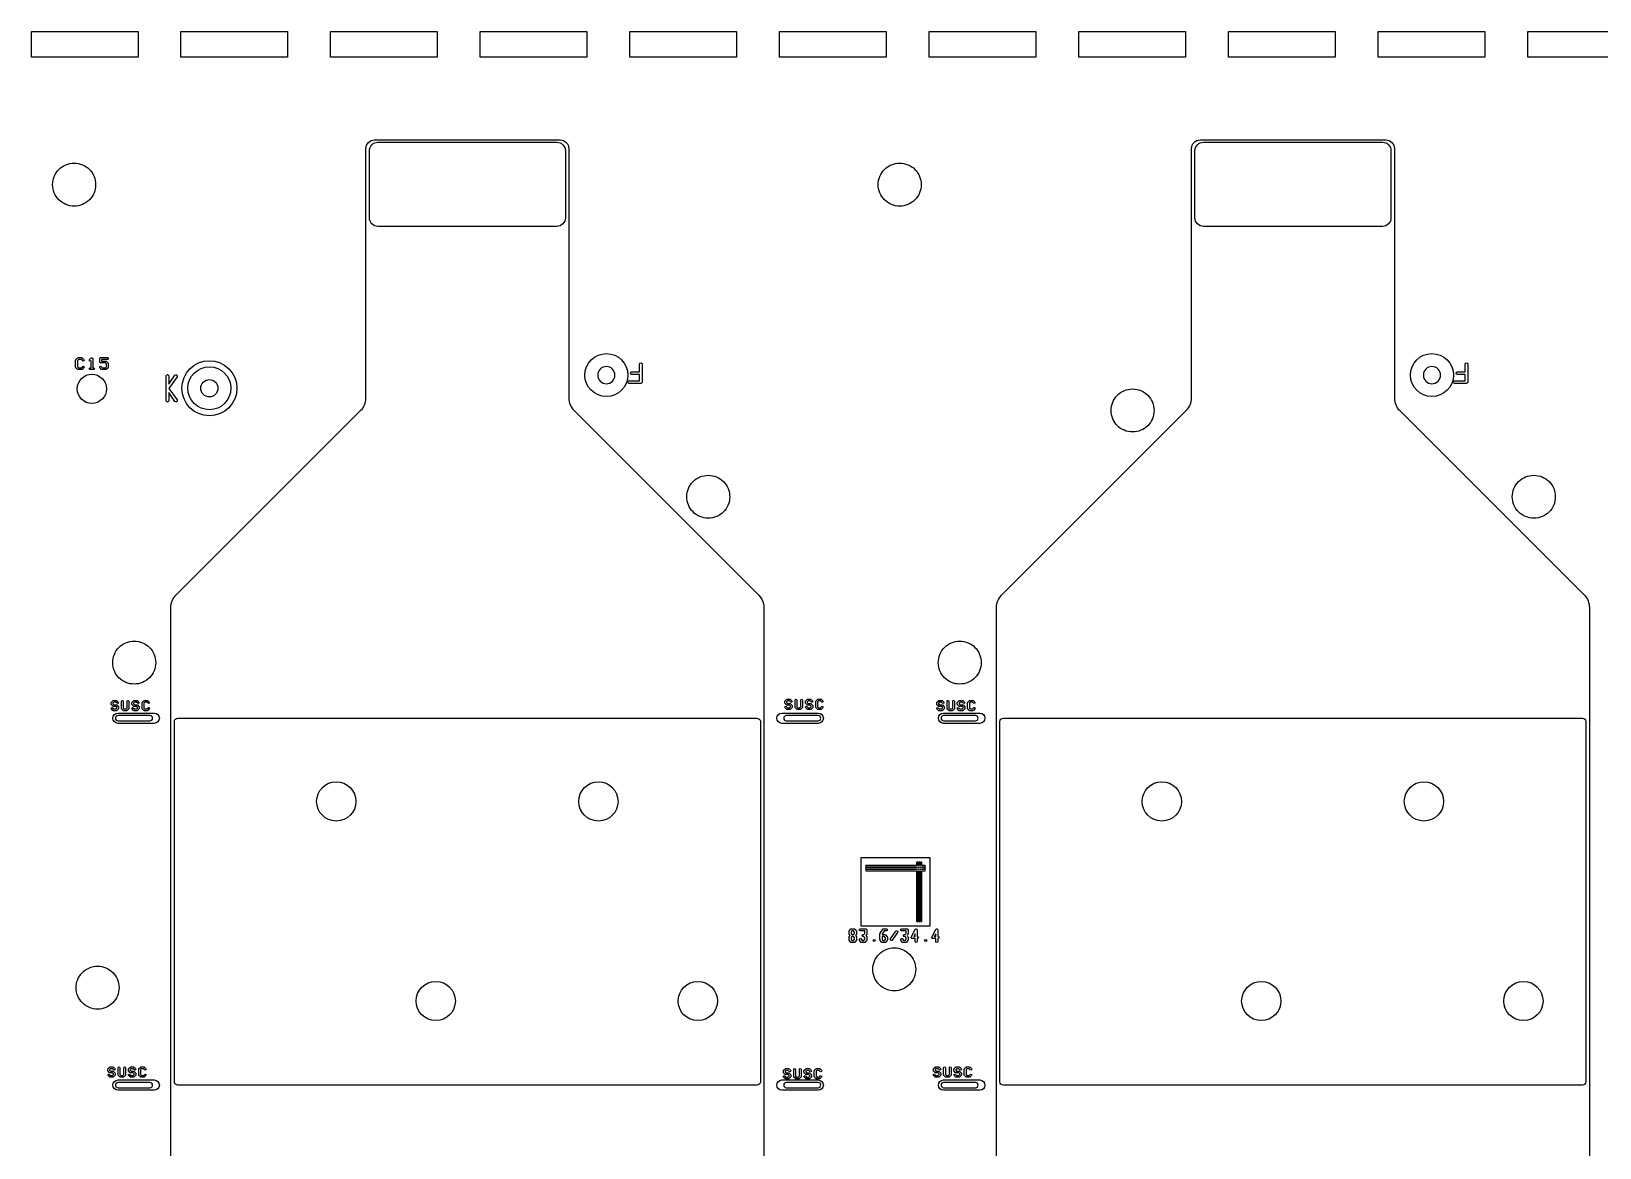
# Model space of a CAD drawing. Extents: x 2864 to 3941, y 2420 to 3182.
# Drawn here: x 3134.8 to 3226, y 2836.6 to 2901.5 of the extents above; entities that cross this region are included whole.
import ezdxf

# ---------------------------------------------------------------- set-up
doc = ezdxf.new("R2010")
doc.units = 0
for name, color, linetype in [('susb-t_layer0', 3, 'Continuous'), ('susc-t_layer1', 2, 'Continuous'), ('ttr1_panel_layer3', 7, 'Continuous')]:
    doc.layers.add(name, color=color, linetype=linetype)

msp = doc.modelspace()

# ---------------------------------------------------------------- linework, layer by layer
at = {"layer": 'susb-t_layer0', "linetype": 'Continuous'}
for points in [[(3154.4627, 2890.65365), (3154.4627, 2894.54823, -0.414216), (3154.96258, 2895.04835), (3165.36261, 2895.04835, -0.414367), (3165.86273, 2894.54823), (3165.86273, 2890.65365, -0.414365), (3165.36261, 2890.15377), (3154.96258, 2890.15377, -0.414216)], [(3202.4627, 2890.65365), (3202.4627, 2894.54823, -0.414216), (3202.96258, 2895.04835), (3213.36261, 2895.04835, -0.414367), (3213.86273, 2894.54823), (3213.86273, 2890.65365, -0.414365), (3213.36261, 2890.15377), (3202.96258, 2890.15377, -0.414216)]]:
    msp.add_lwpolyline(points, format="xyb", close=True, dxfattribs=at)
at = {"layer": 'susc-t_layer1', "linetype": 'Continuous'}
for points in [[(3143.12719, 2840.42347), (3143.12719, 2861.35947, -0.414223), (3143.32719, 2861.55947), (3176.99494, 2861.55947, -0.414223), (3177.19494, 2861.35947), (3177.19494, 2840.42347, -0.414223), (3176.99494, 2840.22347), (3143.32719, 2840.22347, -0.414223)], [(3191.12719, 2840.42347), (3191.12719, 2861.35947, -0.414223), (3191.32719, 2861.55947), (3224.99494, 2861.55947, -0.414223), (3225.19494, 2861.35947), (3225.19494, 2840.42347, -0.414223), (3224.99494, 2840.22347), (3191.32719, 2840.22347, -0.414223)]]:
    msp.add_lwpolyline(points, format="xyb", close=True, dxfattribs=at)
at = {"layer": 'susc-t_layer1'}
for centre in [(3152.53967, 2856.72077), (3167.77942, 2856.72077), (3200.53967, 2856.72077), (3215.77942, 2856.72077), (3158.32173, 2845.115), (3173.56173, 2845.115), (3206.32173, 2845.115), (3221.56173, 2845.115)]:
    msp.add_circle(centre, 1.14241, dxfattribs=at)
at = {"layer": 'ttr1_panel_layer3'}
for p, q in [((3186.18919, 2849.01304), (3186.11044, 2848.86428)), ((3187.38919, 2849.01304), (3187.31044, 2848.86428))]:
    msp.add_line(p, q, dxfattribs=at)
at = {"layer": 'ttr1_panel_layer3', "linetype": 'Continuous'}
for points in [[(3134.81107, 2899.99278), (3134.81107, 2901.49278), (3141.01107, 2901.49278), (3141.01107, 2899.99278)], [(3143.51107, 2899.99278), (3143.51107, 2901.49278), (3149.71107, 2901.49278), (3149.71107, 2899.99278)], [(3152.21107, 2899.99278), (3152.21107, 2901.49278), (3158.41107, 2901.49278), (3158.41107, 2899.99278)], [(3160.91107, 2899.99278), (3160.91107, 2901.49278), (3167.11107, 2901.49278), (3167.11107, 2899.99278)], [(3169.61107, 2899.99278), (3169.61107, 2901.49278), (3175.81107, 2901.49278), (3175.81107, 2899.99278)], [(3178.31107, 2899.99278), (3178.31107, 2901.49278), (3184.51107, 2901.49278), (3184.51107, 2899.99278)], [(3187.01107, 2899.99278), (3187.01107, 2901.49278), (3193.21107, 2901.49278), (3193.21107, 2899.99278)], [(3195.71107, 2899.99278), (3195.71107, 2901.49278), (3201.91107, 2901.49278), (3201.91107, 2899.99278)], [(3204.41107, 2899.99278), (3204.41107, 2901.49278), (3210.61107, 2901.49278), (3210.61107, 2899.99278)], [(3213.11107, 2899.99278), (3213.11107, 2901.49278), (3219.31107, 2901.49278), (3219.31107, 2899.99278)], [(3221.81107, 2899.99278), (3221.81107, 2901.49278), (3228.01107, 2901.49278), (3228.01107, 2899.99278)], [(3183.05078, 2849.45911), (3183.05078, 2853.45911), (3187.05078, 2853.45911), (3187.05078, 2849.45911)], [(3186.35698, 2852.88291), (3186.35698, 2852.91732), (3186.39139, 2852.91732), (3186.39139, 2852.88291)], [(3186.35698, 2852.76491), (3186.35698, 2852.79932), (3186.39139, 2852.79932), (3186.39139, 2852.76491)], [(3186.47498, 2852.88291), (3186.47498, 2852.91732), (3186.50939, 2852.91732), (3186.50939, 2852.88291)], [(3186.47498, 2852.76491), (3186.47498, 2852.79932), (3186.50939, 2852.79932), (3186.50939, 2852.76491)], [(3182.47078, 2849.04849), (3182.52134, 2848.97686), (3182.6181, 2848.97686), (3182.66866, 2849.04849), (3182.66866, 2849.12298), (3182.6181, 2849.19461), (3182.52134, 2849.19461), (3182.47078, 2849.12298)], [(3182.47078, 2848.71074), (3182.52134, 2848.63911), (3182.6181, 2848.63911), (3182.66866, 2848.71074), (3182.66866, 2848.78524), (3182.6181, 2848.85686), (3182.52134, 2848.85686), (3182.47078, 2848.78524)], [(3184.27078, 2848.71074), (3184.32134, 2848.63911), (3184.4181, 2848.63911), (3184.46866, 2848.71074), (3184.46866, 2848.78524), (3184.4181, 2848.85686), (3184.27078, 2848.85686)]]:
    msp.add_lwpolyline(points, close=True, dxfattribs=at)
for points in [[(3142.92399, 2797.73867), (3142.92399, 2867.99786, -0.198849), (3143.21685, 2868.70474), (3153.97223, 2879.46012, 0.198916), (3154.26509, 2880.16726), (3154.26509, 2894.68031, -0.414068), (3154.76522, 2895.18018), (3165.56022, 2895.18018, -0.414218), (3166.06009, 2894.68031), (3166.06009, 2880.16726, 0.198916), (3166.35295, 2879.46012), (3177.10528, 2868.70779, -0.198916), (3177.39814, 2868.00066), (3177.39814, 2797.70082, -0.198917), (3177.10528, 2796.99369), (3165.35103, 2785.23943, 0.198625), (3165.20487, 2784.88627), (3165.20487, 2776.80551, -0.414364), (3164.70474, 2776.30539), (3155.70476, 2776.30539, -0.414217), (3155.20489, 2776.80551), (3155.20489, 2784.83648, 0.198853), (3155.05843, 2785.18996), (3143.21685, 2797.03153, -0.198917)], [(3190.92399, 2797.73867), (3190.92399, 2867.99786, -0.198849), (3191.21685, 2868.70474), (3201.97223, 2879.46012, 0.198916), (3202.26509, 2880.16726), (3202.26509, 2894.68031, -0.414068), (3202.76522, 2895.18018), (3213.56022, 2895.18018, -0.414218), (3214.06009, 2894.68031), (3214.06009, 2880.16726, 0.198916), (3214.35295, 2879.46012), (3225.10528, 2868.70779, -0.198916), (3225.39814, 2868.00066), (3225.39814, 2797.70082, -0.198917), (3225.10528, 2796.99369), (3213.35103, 2785.23943, 0.198625), (3213.20487, 2784.88627), (3213.20487, 2776.80551, -0.414364), (3212.70474, 2776.30539), (3203.70476, 2776.30539, -0.414217), (3203.20489, 2776.80551), (3203.20489, 2784.83648, 0.198853), (3203.05843, 2785.18996), (3191.21685, 2797.03153, -0.198917)], [(3136.04933, 2892.58209, -0.414215), (3137.29933, 2893.83209, -0.414215), (3138.54933, 2892.58209, -0.414215), (3137.29933, 2891.33209, -0.414215)], [(3184.04933, 2892.58209, -0.414215), (3185.29933, 2893.83209, -0.414215), (3186.54933, 2892.58209, -0.414215), (3185.29933, 2891.33209, -0.414215)], [(3137.38453, 2881.97478), (3137.38453, 2882.37213, -0.200121), (3137.39933, 2882.40764), (3137.49836, 2882.50667, -0.200121), (3137.53387, 2882.52147), (3137.73254, 2882.52147, -0.200121), (3137.76805, 2882.50667), (3137.86724, 2882.40749, -1), (3137.79653, 2882.33678), (3137.71183, 2882.42147), (3137.55458, 2882.42147), (3137.48453, 2882.35142), (3137.48453, 2881.99549), (3137.55458, 2881.92544), (3137.71183, 2881.92544), (3137.79653, 2882.01014, -1), (3137.86724, 2881.93943), (3137.76805, 2881.84024, -0.200121), (3137.73254, 2881.82544), (3137.53387, 2881.82544, -0.200121), (3137.49836, 2881.84024), (3137.39933, 2881.93927, -0.200121)], [(3138.78453, 2882.27279), (3138.78453, 2882.47147, -0.414253), (3138.83453, 2882.52147), (3139.23188, 2882.52147, -1), (3139.23188, 2882.42147), (3138.88453, 2882.42147), (3138.88453, 2882.32279), (3139.13254, 2882.32279, -0.200121), (3139.16805, 2882.30799), (3139.26708, 2882.20897, -0.200121), (3139.28188, 2882.17346), (3139.28188, 2881.97478, -0.200121), (3139.26708, 2881.93927), (3139.16805, 2881.84024, -0.200121), (3139.13254, 2881.82544), (3138.93387, 2881.82544, -0.200121), (3138.89836, 2881.84024), (3138.79918, 2881.93943, -1), (3138.86989, 2882.01014), (3138.95458, 2881.92544), (3139.11183, 2881.92544), (3139.18188, 2881.99549), (3139.18188, 2882.15275), (3139.11183, 2882.22279), (3138.83453, 2882.22279, -0.414253)], [(3137.47796, 2880.7088, -0.414215), (3138.32796, 2881.5588, -0.414215), (3139.17796, 2880.7088, -0.414215), (3138.32796, 2879.8588, -0.414215)], [(3167.74359, 2881.50645, 0.414217), (3168.24359, 2881.00645, 0.414217), (3168.74359, 2881.50645, 0.414217), (3168.24359, 2882.00645, 0.414217)], [(3215.74359, 2881.50645, 0.414217), (3216.24359, 2881.00645, 0.414217), (3216.74359, 2881.50645, 0.414217), (3216.24359, 2882.00645, 0.414217)], [(3144.66107, 2880.74278, -0.414217), (3145.16107, 2881.24278, -0.414217), (3145.66107, 2880.74278, -0.414217), (3145.16107, 2880.24278, -0.414217)], [(3197.58744, 2879.45072, -0.414215), (3198.83744, 2880.70072, -0.414215), (3200.08744, 2879.45072, -0.414215), (3198.83744, 2878.20072, -0.414215)], [(3172.91663, 2874.4339, -0.414215), (3174.16663, 2875.6839, -0.414215), (3175.41663, 2874.4339, -0.414215), (3174.16663, 2873.1839, -0.414215)], [(3220.91663, 2874.4339, -0.414215), (3222.16663, 2875.6839, -0.414215), (3223.41663, 2874.4339, -0.414215), (3222.16663, 2873.1839, -0.414215)], [(3139.53994, 2864.79199, -0.414215), (3140.78994, 2866.04199, -0.414215), (3142.03994, 2864.79199, -0.414215), (3140.78994, 2863.54199, -0.414215)], [(3187.53994, 2864.79199, -0.414215), (3188.78994, 2866.04199, -0.414215), (3190.03994, 2864.79199, -0.414215), (3188.78994, 2863.54199, -0.414215)], [(3139.44824, 2862.37718), (3139.44824, 2862.45997, -0.200121), (3139.46304, 2862.49548), (3139.54551, 2862.57795, -0.200121), (3139.58102, 2862.59275), (3139.74658, 2862.59275, -0.200121), (3139.78209, 2862.57795), (3139.86472, 2862.49532, -1), (3139.79401, 2862.42461), (3139.72587, 2862.49275), (3139.60173, 2862.49275), (3139.54824, 2862.43926), (3139.54824, 2862.39789), (3139.60173, 2862.3444), (3139.74658, 2862.3444, -0.200121), (3139.78209, 2862.3296), (3139.86456, 2862.24713, -0.200121), (3139.87936, 2862.21162), (3139.87936, 2862.12884, -0.200121), (3139.86456, 2862.09333), (3139.78209, 2862.01086, -0.200121), (3139.74658, 2861.99606), (3139.58102, 2861.99606, -0.200121), (3139.54551, 2862.01086), (3139.46288, 2862.09348, -1), (3139.53359, 2862.16419), (3139.60173, 2862.09606), (3139.72587, 2862.09606), (3139.77936, 2862.14955), (3139.77936, 2862.19091), (3139.72587, 2862.2444), (3139.58102, 2862.2444, -0.200121), (3139.54551, 2862.2592), (3139.46304, 2862.34167, -0.200121)], [(3140.04824, 2862.12884), (3140.04824, 2862.54275, -1), (3140.14824, 2862.54275), (3140.14824, 2862.14955), (3140.20173, 2862.09606), (3140.32587, 2862.09606), (3140.37936, 2862.14955), (3140.37936, 2862.54275, -1), (3140.47936, 2862.54275), (3140.47936, 2862.12884, -0.200121), (3140.46456, 2862.09333), (3140.38209, 2862.01086, -0.200121), (3140.34658, 2861.99606), (3140.18102, 2861.99606, -0.200121), (3140.14551, 2862.01086), (3140.06304, 2862.09333, -0.200121)], [(3140.64824, 2862.37718), (3140.64824, 2862.45997, -0.200121), (3140.66304, 2862.49548), (3140.74551, 2862.57795, -0.200121), (3140.78102, 2862.59275), (3140.94658, 2862.59275, -0.200121), (3140.98209, 2862.57795), (3141.06472, 2862.49532, -1), (3140.99401, 2862.42461), (3140.92587, 2862.49275), (3140.80173, 2862.49275), (3140.74824, 2862.43926), (3140.74824, 2862.39789), (3140.80173, 2862.3444), (3140.94658, 2862.3444, -0.200121), (3140.98209, 2862.3296), (3141.06456, 2862.24713, -0.200121), (3141.07936, 2862.21162), (3141.07936, 2862.12884, -0.200121), (3141.06456, 2862.09333), (3140.98209, 2862.01086, -0.200121), (3140.94658, 2861.99606), (3140.78102, 2861.99606, -0.200121), (3140.74551, 2862.01086), (3140.66288, 2862.09348, -1), (3140.73359, 2862.16419), (3140.80173, 2862.09606), (3140.92587, 2862.09606), (3140.97936, 2862.14955), (3140.97936, 2862.19091), (3140.92587, 2862.2444), (3140.78102, 2862.2444, -0.200121), (3140.74551, 2862.2592), (3140.66304, 2862.34167, -0.200121)], [(3141.24824, 2862.12884), (3141.24824, 2862.45997, -0.200121), (3141.26304, 2862.49548), (3141.34551, 2862.57795, -0.200121), (3141.38102, 2862.59275), (3141.54658, 2862.59275, -0.200121), (3141.58209, 2862.57795), (3141.66472, 2862.49532, -1), (3141.59401, 2862.42461), (3141.52587, 2862.49275), (3141.40173, 2862.49275), (3141.34824, 2862.43926), (3141.34824, 2862.14955), (3141.40173, 2862.09606), (3141.52587, 2862.09606), (3141.59401, 2862.16419, -1), (3141.66472, 2862.09348), (3141.58209, 2862.01086, -0.200121), (3141.54658, 2861.99606), (3141.38102, 2861.99606, -0.200121), (3141.34551, 2862.01086), (3141.26304, 2862.09333, -0.200121)], [(3178.61932, 2862.44894), (3178.61932, 2862.53172, -0.200121), (3178.63412, 2862.56723), (3178.71659, 2862.6497, -0.200121), (3178.7521, 2862.6645), (3178.91767, 2862.6645, -0.200121), (3178.95318, 2862.6497), (3179.0358, 2862.56708, -1), (3178.96509, 2862.49637), (3178.89696, 2862.5645), (3178.77281, 2862.5645), (3178.71932, 2862.51101), (3178.71932, 2862.46965), (3178.77281, 2862.41616), (3178.91767, 2862.41616, -0.200121), (3178.95318, 2862.40136), (3179.03565, 2862.31889, -0.200121), (3179.05045, 2862.28338), (3179.05045, 2862.20059, -0.200121), (3179.03565, 2862.16508), (3178.95318, 2862.08261, -0.200121), (3178.91767, 2862.06781), (3178.7521, 2862.06781, -0.200121), (3178.71659, 2862.08261), (3178.63397, 2862.16524, -1), (3178.70468, 2862.23595), (3178.77281, 2862.16781), (3178.89696, 2862.16781), (3178.95045, 2862.2213), (3178.95045, 2862.26267), (3178.89696, 2862.31616), (3178.7521, 2862.31616, -0.200121), (3178.71659, 2862.33096), (3178.63412, 2862.41343, -0.200121)], [(3179.21932, 2862.20059), (3179.21932, 2862.6145, -1), (3179.31932, 2862.6145), (3179.31932, 2862.2213), (3179.37281, 2862.16781), (3179.49696, 2862.16781), (3179.55045, 2862.2213), (3179.55045, 2862.6145, -1), (3179.65045, 2862.6145), (3179.65045, 2862.20059, -0.200121), (3179.63565, 2862.16508), (3179.55318, 2862.08261, -0.200121), (3179.51767, 2862.06781), (3179.3521, 2862.06781, -0.200121), (3179.31659, 2862.08261), (3179.23412, 2862.16508, -0.200121)], [(3179.81932, 2862.44894), (3179.81932, 2862.53172, -0.200121), (3179.83412, 2862.56723), (3179.91659, 2862.6497, -0.200121), (3179.9521, 2862.6645), (3180.11767, 2862.6645, -0.200121), (3180.15318, 2862.6497), (3180.2358, 2862.56708, -1), (3180.16509, 2862.49637), (3180.09696, 2862.5645), (3179.97281, 2862.5645), (3179.91932, 2862.51101), (3179.91932, 2862.46965), (3179.97281, 2862.41616), (3180.11767, 2862.41616, -0.200121), (3180.15318, 2862.40136), (3180.23565, 2862.31889, -0.200121), (3180.25045, 2862.28338), (3180.25045, 2862.20059, -0.200121), (3180.23565, 2862.16508), (3180.15318, 2862.08261, -0.200121), (3180.11767, 2862.06781), (3179.9521, 2862.06781, -0.200121), (3179.91659, 2862.08261), (3179.83397, 2862.16524, -1), (3179.90468, 2862.23595), (3179.97281, 2862.16781), (3180.09696, 2862.16781), (3180.15045, 2862.2213), (3180.15045, 2862.26267), (3180.09696, 2862.31616), (3179.9521, 2862.31616, -0.200121), (3179.91659, 2862.33096), (3179.83412, 2862.41343, -0.200121)], [(3180.41932, 2862.20059), (3180.41932, 2862.53172, -0.200121), (3180.43412, 2862.56723), (3180.51659, 2862.6497, -0.200121), (3180.5521, 2862.6645), (3180.71767, 2862.6645, -0.200121), (3180.75318, 2862.6497), (3180.8358, 2862.56708, -1), (3180.76509, 2862.49637), (3180.69696, 2862.5645), (3180.57281, 2862.5645), (3180.51932, 2862.51101), (3180.51932, 2862.2213), (3180.57281, 2862.16781), (3180.69696, 2862.16781), (3180.76509, 2862.23595, -1), (3180.8358, 2862.16524), (3180.75318, 2862.08261, -0.200121), (3180.71767, 2862.06781), (3180.5521, 2862.06781, -0.200121), (3180.51659, 2862.08261), (3180.43412, 2862.16508, -0.200121)], [(3187.44824, 2862.37718), (3187.44824, 2862.45997, -0.200121), (3187.46304, 2862.49548), (3187.54551, 2862.57795, -0.200121), (3187.58102, 2862.59275), (3187.74658, 2862.59275, -0.200121), (3187.78209, 2862.57795), (3187.86472, 2862.49532, -1), (3187.79401, 2862.42461), (3187.72587, 2862.49275), (3187.60173, 2862.49275), (3187.54824, 2862.43926), (3187.54824, 2862.39789), (3187.60173, 2862.3444), (3187.74658, 2862.3444, -0.200121), (3187.78209, 2862.3296), (3187.86456, 2862.24713, -0.200121), (3187.87936, 2862.21162), (3187.87936, 2862.12884, -0.200121), (3187.86456, 2862.09333), (3187.78209, 2862.01086, -0.200121), (3187.74658, 2861.99606), (3187.58102, 2861.99606, -0.200121), (3187.54551, 2862.01086), (3187.46288, 2862.09348, -1), (3187.53359, 2862.16419), (3187.60173, 2862.09606), (3187.72587, 2862.09606), (3187.77936, 2862.14955), (3187.77936, 2862.19091), (3187.72587, 2862.2444), (3187.58102, 2862.2444, -0.200121), (3187.54551, 2862.2592), (3187.46304, 2862.34167, -0.200121)], [(3188.04824, 2862.12884), (3188.04824, 2862.54275, -1), (3188.14824, 2862.54275), (3188.14824, 2862.14955), (3188.20173, 2862.09606), (3188.32587, 2862.09606), (3188.37936, 2862.14955), (3188.37936, 2862.54275, -1), (3188.47936, 2862.54275), (3188.47936, 2862.12884, -0.200121), (3188.46456, 2862.09333), (3188.38209, 2862.01086, -0.200121), (3188.34658, 2861.99606), (3188.18102, 2861.99606, -0.200121), (3188.14551, 2862.01086), (3188.06304, 2862.09333, -0.200121)], [(3188.64824, 2862.37718), (3188.64824, 2862.45997, -0.200121), (3188.66304, 2862.49548), (3188.74551, 2862.57795, -0.200121), (3188.78102, 2862.59275), (3188.94658, 2862.59275, -0.200121), (3188.98209, 2862.57795), (3189.06472, 2862.49532, -1), (3188.99401, 2862.42461), (3188.92587, 2862.49275), (3188.80173, 2862.49275), (3188.74824, 2862.43926), (3188.74824, 2862.39789), (3188.80173, 2862.3444), (3188.94658, 2862.3444, -0.200121), (3188.98209, 2862.3296), (3189.06456, 2862.24713, -0.200121), (3189.07936, 2862.21162), (3189.07936, 2862.12884, -0.200121), (3189.06456, 2862.09333), (3188.98209, 2862.01086, -0.200121), (3188.94658, 2861.99606), (3188.78102, 2861.99606, -0.200121), (3188.74551, 2862.01086), (3188.66288, 2862.09348, -1), (3188.73359, 2862.16419), (3188.80173, 2862.09606), (3188.92587, 2862.09606), (3188.97936, 2862.14955), (3188.97936, 2862.19091), (3188.92587, 2862.2444), (3188.78102, 2862.2444, -0.200121), (3188.74551, 2862.2592), (3188.66304, 2862.34167, -0.200121)], [(3189.24824, 2862.12884), (3189.24824, 2862.45997, -0.200121), (3189.26304, 2862.49548), (3189.34551, 2862.57795, -0.200121), (3189.38102, 2862.59275), (3189.54658, 2862.59275, -0.200121), (3189.58209, 2862.57795), (3189.66472, 2862.49532, -1), (3189.59401, 2862.42461), (3189.52587, 2862.49275), (3189.40173, 2862.49275), (3189.34824, 2862.43926), (3189.34824, 2862.14955), (3189.40173, 2862.09606), (3189.52587, 2862.09606), (3189.59401, 2862.16419, -1), (3189.66472, 2862.09348), (3189.58209, 2862.01086, -0.200121), (3189.54658, 2861.99606), (3189.38102, 2861.99606, -0.200121), (3189.34551, 2862.01086), (3189.26304, 2862.09333, -0.200121)], [(3139.85001, 2861.25947, -1), (3139.85001, 2861.85947), (3141.9553, 2861.85947, -1), (3141.9553, 2861.25947)], [(3139.85001, 2861.40947), (3141.70747, 2861.40947, 1), (3141.70747, 2861.70947), (3139.85001, 2861.70947, 1)], [(3178.45421, 2861.25947, -1), (3178.45421, 2861.85947), (3180.5595, 2861.85947, -1), (3180.5595, 2861.25947)], [(3178.70204, 2861.40947), (3180.5595, 2861.40947, 1), (3180.5595, 2861.70947), (3178.70204, 2861.70947, 1)], [(3187.85001, 2861.25947, -1), (3187.85001, 2861.85947), (3189.9553, 2861.85947, -1), (3189.9553, 2861.25947)], [(3187.85001, 2861.40947), (3189.70747, 2861.40947, 1), (3189.70747, 2861.70947), (3187.85001, 2861.70947, 1)], [(3183.35448, 2852.68132), (3186.27339, 2852.68132), (3186.27339, 2849.76241, 1), (3186.35698, 2849.76241), (3186.35698, 2852.68132), (3186.39139, 2852.68132), (3186.39139, 2849.76241, 1), (3186.47498, 2849.76241), (3186.47498, 2852.68132), (3186.50939, 2852.68132), (3186.50939, 2849.76241, 1), (3186.59298, 2849.76241), (3186.59298, 2852.68132), (3186.75068, 2852.68132, 1), (3186.75068, 2852.76491), (3186.59298, 2852.76491), (3186.59298, 2852.79932), (3186.75068, 2852.79932, 1), (3186.75068, 2852.88291), (3186.59298, 2852.88291), (3186.59298, 2852.91732), (3186.75068, 2852.91732, 1), (3186.75068, 2853.00091), (3186.59298, 2853.00091), (3186.59298, 2853.15861, 1), (3186.50939, 2853.15861), (3186.50939, 2853.00091), (3186.47498, 2853.00091), (3186.47498, 2853.15861, 1), (3186.39139, 2853.15861), (3186.39139, 2853.00091), (3186.35698, 2853.00091), (3186.35698, 2853.15861, 1), (3186.27339, 2853.15861), (3186.27339, 2853.00091), (3183.35448, 2853.00091, 1), (3183.35448, 2852.91732), (3186.27339, 2852.91732), (3186.27339, 2852.88291), (3183.35448, 2852.88291, 1), (3183.35448, 2852.79932), (3186.27339, 2852.79932), (3186.27339, 2852.76491), (3183.35448, 2852.76491, 1)], [(3182.35078, 2848.6917), (3182.35078, 2848.80428, -0.156474), (3182.36197, 2848.83917), (3182.41681, 2848.91686), (3182.36197, 2848.99455, -0.156461), (3182.35078, 2849.02944), (3182.35078, 2849.14203, -0.156474), (3182.36197, 2849.17692), (3182.44103, 2849.28892, -0.245285), (3182.49025, 2849.31461), (3182.64919, 2849.31461, -0.245298), (3182.69841, 2849.28892), (3182.77747, 2849.17692, -0.156461), (3182.78866, 2849.14203), (3182.78866, 2849.02944, -0.156474), (3182.77747, 2848.99455), (3182.72263, 2848.91686), (3182.77747, 2848.83917, -0.156461), (3182.78866, 2848.80428), (3182.78866, 2848.6917, -0.156474), (3182.77747, 2848.65681), (3182.69841, 2848.5448, -0.245285), (3182.64919, 2848.51911), (3182.49025, 2848.51911, -0.245298), (3182.44103, 2848.5448), (3182.36197, 2848.65681, -0.156461)], [(3182.96176, 2848.6571, -1), (3183.0598, 2848.7263), (3183.12134, 2848.63911), (3183.2181, 2848.63911), (3183.26866, 2848.71074), (3183.26866, 2848.78524), (3183.2181, 2848.85686), (3183.16972, 2848.85686, -1), (3183.16972, 2848.97686), (3183.2181, 2848.97686), (3183.26866, 2849.04849), (3183.26866, 2849.19461), (3183.01078, 2849.19461, -1), (3183.01078, 2849.31461), (3183.32866, 2849.31461, -0.414245), (3183.38866, 2849.25461), (3183.38866, 2849.02944, -0.156474), (3183.37747, 2848.99455), (3183.32263, 2848.91686), (3183.37747, 2848.83917, -0.156461), (3183.38866, 2848.80428), (3183.38866, 2848.6917, -0.156474), (3183.37747, 2848.65681), (3183.29841, 2848.5448, -0.245285), (3183.24919, 2848.51911), (3183.09025, 2848.51911, -0.245298), (3183.04103, 2848.5448)], [(3184.15078, 2848.6917), (3184.15078, 2848.91686), (3184.15078, 2849.02944, -0.156474), (3184.16197, 2849.06433), (3184.3205, 2849.28892, -0.245285), (3184.36972, 2849.31461), (3184.52866, 2849.31461, -1), (3184.52866, 2849.19461), (3184.40081, 2849.19461), (3184.27078, 2849.0104), (3184.27078, 2848.97686), (3184.44919, 2848.97686, -0.245298), (3184.49841, 2848.95117), (3184.57747, 2848.83917, -0.156461), (3184.58866, 2848.80428), (3184.58866, 2848.6917, -0.156474), (3184.57747, 2848.65681), (3184.49841, 2848.5448, -0.245285), (3184.44919, 2848.51911), (3184.29025, 2848.51911, -0.245298), (3184.24103, 2848.5448), (3184.16197, 2848.65681, -0.156461)], [(3184.76176, 2848.7263), (3185.07964, 2849.17663, -1), (3185.17768, 2849.10743), (3184.8598, 2848.6571, -1)], [(3185.36176, 2848.6571, -1), (3185.4598, 2848.7263), (3185.52134, 2848.63911), (3185.6181, 2848.63911), (3185.66866, 2848.71074), (3185.66866, 2848.78524), (3185.6181, 2848.85686), (3185.56972, 2848.85686, -1), (3185.56972, 2848.97686), (3185.6181, 2848.97686), (3185.66866, 2849.04849), (3185.66866, 2849.19461), (3185.41078, 2849.19461, -1), (3185.41078, 2849.31461), (3185.72866, 2849.31461, -0.414245), (3185.78866, 2849.25461), (3185.78866, 2849.02944, -0.156474), (3185.77747, 2848.99455), (3185.72263, 2848.91686), (3185.77747, 2848.83917, -0.156461), (3185.78866, 2848.80428), (3185.78866, 2848.6917, -0.156474), (3185.77747, 2848.65681), (3185.69841, 2848.5448, -0.245285), (3185.64919, 2848.51911), (3185.49025, 2848.51911, -0.245298), (3185.44103, 2848.5448)], [(3185.95782, 2848.83247), (3186.1961, 2849.28256, -0.782967), (3186.30919, 2849.25461), (3186.30919, 2848.86428), (3186.32866, 2848.86428, -1), (3186.32866, 2848.74428), (3186.30919, 2848.74428), (3186.30919, 2848.57911, -1), (3186.18919, 2848.57911), (3186.18919, 2848.74428), (3186.01078, 2848.74428, -0.565968)], [(3187.15782, 2848.83247), (3187.3961, 2849.28256, -0.782967), (3187.50919, 2849.25461), (3187.50919, 2848.86428), (3187.52866, 2848.86428, -1), (3187.52866, 2848.74428), (3187.50919, 2848.74428), (3187.50919, 2848.57911, -1), (3187.38919, 2848.57911), (3187.38919, 2848.74428), (3187.21078, 2848.74428, -0.565968)], [(3183.7306, 2846.956, -0.414215), (3184.9806, 2848.206, -0.414215), (3186.2306, 2846.956, -0.414215), (3184.9806, 2845.706, -0.414215)], [(3137.41027, 2845.89116, -0.414215), (3138.66027, 2847.14116, -0.414215), (3139.91027, 2845.89116, -0.414215), (3138.66027, 2844.64116, -0.414215)], [(3139.2537, 2841.06429), (3139.2537, 2841.14708, -0.200121), (3139.2685, 2841.18259), (3139.35097, 2841.26506, -0.200121), (3139.38648, 2841.27986), (3139.55205, 2841.27986, -0.200121), (3139.58756, 2841.26506), (3139.67018, 2841.18243, -1), (3139.59947, 2841.11172), (3139.53134, 2841.17986), (3139.40719, 2841.17986), (3139.3537, 2841.12637), (3139.3537, 2841.085), (3139.40719, 2841.03151), (3139.55205, 2841.03151, -0.200121), (3139.58756, 2841.01671), (3139.67003, 2840.93424, -0.200121), (3139.68483, 2840.89873), (3139.68483, 2840.81595, -0.200121), (3139.67003, 2840.78044), (3139.58756, 2840.69797, -0.200121), (3139.55205, 2840.68317), (3139.38648, 2840.68317, -0.200121), (3139.35097, 2840.69797), (3139.26835, 2840.78059, -1), (3139.33906, 2840.8513), (3139.40719, 2840.78317), (3139.53134, 2840.78317), (3139.58483, 2840.83666), (3139.58483, 2840.87802), (3139.53134, 2840.93151), (3139.38648, 2840.93151, -0.200121), (3139.35097, 2840.94631), (3139.2685, 2841.02878, -0.200121)], [(3139.8537, 2840.81595), (3139.8537, 2841.22986, -1), (3139.9537, 2841.22986), (3139.9537, 2840.83666), (3140.00719, 2840.78317), (3140.13134, 2840.78317), (3140.18483, 2840.83666), (3140.18483, 2841.22986, -1), (3140.28483, 2841.22986), (3140.28483, 2840.81595, -0.200121), (3140.27003, 2840.78044), (3140.18756, 2840.69797, -0.200121), (3140.15205, 2840.68317), (3139.98648, 2840.68317, -0.200121), (3139.95097, 2840.69797), (3139.8685, 2840.78044, -0.200121)], [(3140.4537, 2841.06429), (3140.4537, 2841.14708, -0.200121), (3140.4685, 2841.18259), (3140.55097, 2841.26506, -0.200121), (3140.58648, 2841.27986), (3140.75205, 2841.27986, -0.200121), (3140.78756, 2841.26506), (3140.87018, 2841.18243, -1), (3140.79947, 2841.11172), (3140.73134, 2841.17986), (3140.60719, 2841.17986), (3140.5537, 2841.12637), (3140.5537, 2841.085), (3140.60719, 2841.03151), (3140.75205, 2841.03151, -0.200121), (3140.78756, 2841.01671), (3140.87003, 2840.93424, -0.200121), (3140.88483, 2840.89873), (3140.88483, 2840.81595, -0.200121), (3140.87003, 2840.78044), (3140.78756, 2840.69797, -0.200121), (3140.75205, 2840.68317), (3140.58648, 2840.68317, -0.200121), (3140.55097, 2840.69797), (3140.46835, 2840.78059, -1), (3140.53906, 2840.8513), (3140.60719, 2840.78317), (3140.73134, 2840.78317), (3140.78483, 2840.83666), (3140.78483, 2840.87802), (3140.73134, 2840.93151), (3140.58648, 2840.93151, -0.200121), (3140.55097, 2840.94631), (3140.4685, 2841.02878, -0.200121)], [(3141.0537, 2840.81595), (3141.0537, 2841.14708, -0.200121), (3141.0685, 2841.18259), (3141.15097, 2841.26506, -0.200121), (3141.18648, 2841.27986), (3141.35205, 2841.27986, -0.200121), (3141.38756, 2841.26506), (3141.47018, 2841.18243, -1), (3141.39947, 2841.11172), (3141.33134, 2841.17986), (3141.20719, 2841.17986), (3141.1537, 2841.12637), (3141.1537, 2840.83666), (3141.20719, 2840.78317), (3141.33134, 2840.78317), (3141.39947, 2840.8513, -1), (3141.47018, 2840.78059), (3141.38756, 2840.69797, -0.200121), (3141.35205, 2840.68317), (3141.18648, 2840.68317, -0.200121), (3141.15097, 2840.69797), (3141.0685, 2840.78044, -0.200121)], [(3187.2537, 2841.06429), (3187.2537, 2841.14708, -0.200121), (3187.2685, 2841.18259), (3187.35097, 2841.26506, -0.200121), (3187.38648, 2841.27986), (3187.55205, 2841.27986, -0.200121), (3187.58756, 2841.26506), (3187.67018, 2841.18243, -1), (3187.59947, 2841.11172), (3187.53134, 2841.17986), (3187.40719, 2841.17986), (3187.3537, 2841.12637), (3187.3537, 2841.085), (3187.40719, 2841.03151), (3187.55205, 2841.03151, -0.200121), (3187.58756, 2841.01671), (3187.67003, 2840.93424, -0.200121), (3187.68483, 2840.89873), (3187.68483, 2840.81595, -0.200121), (3187.67003, 2840.78044), (3187.58756, 2840.69797, -0.200121), (3187.55205, 2840.68317), (3187.38648, 2840.68317, -0.200121), (3187.35097, 2840.69797), (3187.26835, 2840.78059, -1), (3187.33906, 2840.8513), (3187.40719, 2840.78317), (3187.53134, 2840.78317), (3187.58483, 2840.83666), (3187.58483, 2840.87802), (3187.53134, 2840.93151), (3187.38648, 2840.93151, -0.200121), (3187.35097, 2840.94631), (3187.2685, 2841.02878, -0.200121)], [(3187.8537, 2840.81595), (3187.8537, 2841.22986, -1), (3187.9537, 2841.22986), (3187.9537, 2840.83666), (3188.00719, 2840.78317), (3188.13134, 2840.78317), (3188.18483, 2840.83666), (3188.18483, 2841.22986, -1), (3188.28483, 2841.22986), (3188.28483, 2840.81595, -0.200121), (3188.27003, 2840.78044), (3188.18756, 2840.69797, -0.200121), (3188.15205, 2840.68317), (3187.98648, 2840.68317, -0.200121), (3187.95097, 2840.69797), (3187.8685, 2840.78044, -0.200121)], [(3188.4537, 2841.06429), (3188.4537, 2841.14708, -0.200121), (3188.4685, 2841.18259), (3188.55097, 2841.26506, -0.200121), (3188.58648, 2841.27986), (3188.75205, 2841.27986, -0.200121), (3188.78756, 2841.26506), (3188.87018, 2841.18243, -1), (3188.79947, 2841.11172), (3188.73134, 2841.17986), (3188.60719, 2841.17986), (3188.5537, 2841.12637), (3188.5537, 2841.085), (3188.60719, 2841.03151), (3188.75205, 2841.03151, -0.200121), (3188.78756, 2841.01671), (3188.87003, 2840.93424, -0.200121), (3188.88483, 2840.89873), (3188.88483, 2840.81595, -0.200121), (3188.87003, 2840.78044), (3188.78756, 2840.69797, -0.200121), (3188.75205, 2840.68317), (3188.58648, 2840.68317, -0.200121), (3188.55097, 2840.69797), (3188.46835, 2840.78059, -1), (3188.53906, 2840.8513), (3188.60719, 2840.78317), (3188.73134, 2840.78317), (3188.78483, 2840.83666), (3188.78483, 2840.87802), (3188.73134, 2840.93151), (3188.58648, 2840.93151, -0.200121), (3188.55097, 2840.94631), (3188.4685, 2841.02878, -0.200121)], [(3189.0537, 2840.81595), (3189.0537, 2841.14708, -0.200121), (3189.0685, 2841.18259), (3189.15097, 2841.26506, -0.200121), (3189.18648, 2841.27986), (3189.35205, 2841.27986, -0.200121), (3189.38756, 2841.26506), (3189.47018, 2841.18243, -1), (3189.39947, 2841.11172), (3189.33134, 2841.17986), (3189.20719, 2841.17986), (3189.1537, 2841.12637), (3189.1537, 2840.83666), (3189.20719, 2840.78317), (3189.33134, 2840.78317), (3189.39947, 2840.8513, -1), (3189.47018, 2840.78059), (3189.38756, 2840.69797, -0.200121), (3189.35205, 2840.68317), (3189.18648, 2840.68317, -0.200121), (3189.15097, 2840.69797), (3189.0685, 2840.78044, -0.200121)], [(3139.85001, 2839.92347, -1), (3139.85001, 2840.52347), (3141.9553, 2840.52347, -1), (3141.9553, 2839.92347)], [(3139.85001, 2840.07347), (3141.70747, 2840.07347, 1), (3141.70747, 2840.37347), (3139.85001, 2840.37347, 1)], [(3178.45421, 2839.92347, -1), (3178.45421, 2840.52347), (3180.5595, 2840.52347, -1), (3180.5595, 2839.92347)], [(3178.53351, 2840.96881), (3178.53351, 2841.05159, -0.200121), (3178.54831, 2841.0871), (3178.63078, 2841.16957, -0.200121), (3178.66629, 2841.18437), (3178.83186, 2841.18437, -0.200121), (3178.86737, 2841.16957), (3178.94999, 2841.08695, -1), (3178.87928, 2841.01624), (3178.81115, 2841.08437), (3178.687, 2841.08437), (3178.63351, 2841.03088), (3178.63351, 2840.98952), (3178.687, 2840.93603), (3178.83186, 2840.93603, -0.200121), (3178.86737, 2840.92123), (3178.94984, 2840.83876, -0.200121), (3178.96464, 2840.80325), (3178.96464, 2840.72047, -0.200121), (3178.94984, 2840.68496), (3178.86737, 2840.60249, -0.200121), (3178.83186, 2840.58769), (3178.66629, 2840.58769, -0.200121), (3178.63078, 2840.60249), (3178.54816, 2840.68511, -1), (3178.61887, 2840.75582), (3178.687, 2840.68769), (3178.81115, 2840.68769), (3178.86464, 2840.74118), (3178.86464, 2840.78254), (3178.81115, 2840.83603), (3178.66629, 2840.83603, -0.200121), (3178.63078, 2840.85083), (3178.54831, 2840.9333, -0.200121)], [(3178.70204, 2840.07347), (3180.5595, 2840.07347, 1), (3180.5595, 2840.37347), (3178.70204, 2840.37347, 1)], [(3179.13351, 2840.72047), (3179.13351, 2841.13437, -1), (3179.23351, 2841.13437), (3179.23351, 2840.74118), (3179.287, 2840.68769), (3179.41115, 2840.68769), (3179.46464, 2840.74118), (3179.46464, 2841.13437, -1), (3179.56464, 2841.13437), (3179.56464, 2840.72047, -0.200121), (3179.54984, 2840.68496), (3179.46737, 2840.60249, -0.200121), (3179.43186, 2840.58769), (3179.26629, 2840.58769, -0.200121), (3179.23078, 2840.60249), (3179.14831, 2840.68496, -0.200121)], [(3179.73351, 2840.96881), (3179.73351, 2841.05159, -0.200121), (3179.74831, 2841.0871), (3179.83078, 2841.16957, -0.200121), (3179.86629, 2841.18437), (3180.03186, 2841.18437, -0.200121), (3180.06737, 2841.16957), (3180.14999, 2841.08695, -1), (3180.07928, 2841.01624), (3180.01115, 2841.08437), (3179.887, 2841.08437), (3179.83351, 2841.03088), (3179.83351, 2840.98952), (3179.887, 2840.93603), (3180.03186, 2840.93603, -0.200121), (3180.06737, 2840.92123), (3180.14984, 2840.83876, -0.200121), (3180.16464, 2840.80325), (3180.16464, 2840.72047, -0.200121), (3180.14984, 2840.68496), (3180.06737, 2840.60249, -0.200121), (3180.03186, 2840.58769), (3179.86629, 2840.58769, -0.200121), (3179.83078, 2840.60249), (3179.74816, 2840.68511, -1), (3179.81887, 2840.75582), (3179.887, 2840.68769), (3180.01115, 2840.68769), (3180.06464, 2840.74118), (3180.06464, 2840.78254), (3180.01115, 2840.83603), (3179.86629, 2840.83603, -0.200121), (3179.83078, 2840.85083), (3179.74831, 2840.9333, -0.200121)], [(3180.33351, 2840.72047), (3180.33351, 2841.05159, -0.200121), (3180.34831, 2841.0871), (3180.43078, 2841.16957, -0.200121), (3180.46629, 2841.18437), (3180.63186, 2841.18437, -0.200121), (3180.66737, 2841.16957), (3180.74999, 2841.08695, -1), (3180.67928, 2841.01624), (3180.61115, 2841.08437), (3180.487, 2841.08437), (3180.43351, 2841.03088), (3180.43351, 2840.74118), (3180.487, 2840.68769), (3180.61115, 2840.68769), (3180.67928, 2840.75582, -1), (3180.74999, 2840.68511), (3180.66737, 2840.60249, -0.200121), (3180.63186, 2840.58769), (3180.46629, 2840.58769, -0.200121), (3180.43078, 2840.60249), (3180.34831, 2840.68496, -0.200121)], [(3187.85001, 2839.92347, -1), (3187.85001, 2840.52347), (3189.9553, 2840.52347, -1), (3189.9553, 2839.92347)], [(3187.85001, 2840.07347), (3189.70747, 2840.07347, 1), (3189.70747, 2840.37347), (3187.85001, 2840.37347, 1)]]:
    msp.add_lwpolyline(points, format="xyb", close=True, dxfattribs=at)
for points in [[(3138.28321, 2882.35076), (3138.26922, 2882.33678, -1), (3138.19851, 2882.40749)], [(3138.33321, 2881.82544), (3138.23387, 2881.82544, -1), (3138.23387, 2881.92544), (3138.28321, 2881.92544), (3138.28321, 2882.35076)], [(3138.19851, 2882.40749), (3138.2977, 2882.50667, -0.669786), (3138.38321, 2882.47147), (3138.38321, 2881.92544), (3138.43254, 2881.92544, -1), (3138.43254, 2881.82544), (3138.33321, 2881.82544)], [(3142.64704, 2880.0173), (3142.64704, 2881.4577, -1), (3142.79704, 2881.4577), (3142.79704, 2880.97835)], [(3142.79704, 2880.97835), (3143.15699, 2881.50028, -1), (3143.28047, 2881.41512), (3142.81315, 2880.7375), (3143.28047, 2880.05988, -1), (3143.15699, 2879.97472), (3142.79704, 2880.49664)], [(3169.55527, 2881.02697, -1), (3169.55527, 2881.17697), (3170.17563, 2881.17697), (3170.17563, 2881.54849), (3169.72911, 2881.54849, -1), (3169.72911, 2881.69849), (3170.17563, 2881.69849), (3170.17563, 2882.14501, -1), (3170.32563, 2882.14501), (3170.32563, 2881.62349)], [(3170.32563, 2881.62349), (3170.32563, 2881.10197, -0.414241), (3170.25063, 2881.02697), (3169.55527, 2881.02697)], [(3217.55527, 2881.02697, -1), (3217.55527, 2881.17697), (3218.17563, 2881.17697), (3218.17563, 2881.54849), (3217.72911, 2881.54849, -1), (3217.72911, 2881.69849), (3218.17563, 2881.69849), (3218.17563, 2882.14501, -1), (3218.32563, 2882.14501), (3218.32563, 2881.62349)], [(3218.32563, 2881.62349), (3218.32563, 2881.10197, -0.414241), (3218.25063, 2881.02697), (3217.55527, 2881.02697)], [(3142.79704, 2880.49664), (3142.79704, 2880.0173, -1), (3142.64704, 2880.0173)]]:
    msp.add_lwpolyline(points, format="xyb", dxfattribs=at)
for points in [[(3186.11044, 2848.86428), (3186.18919, 2848.86428), (3186.18919, 2849.01304)], [(3187.31044, 2848.86428), (3187.38919, 2848.86428), (3187.38919, 2849.01304)]]:
    msp.add_lwpolyline(points, dxfattribs=at)
at = {"layer": 'ttr1_panel_layer3'}
for centre, radius in [((3145.16107, 2880.74278), 1.6), ((3168.24359, 2881.50645), 1.25), ((3216.24359, 2881.50645), 1.25), ((3145.16107, 2880.74278), 1.25), ((3183.80946, 2848.6354), 0.06), ((3186.80946, 2848.6354), 0.06)]:
    msp.add_circle(centre, radius, dxfattribs=at)

doc.saveas('drawing.dxf')
